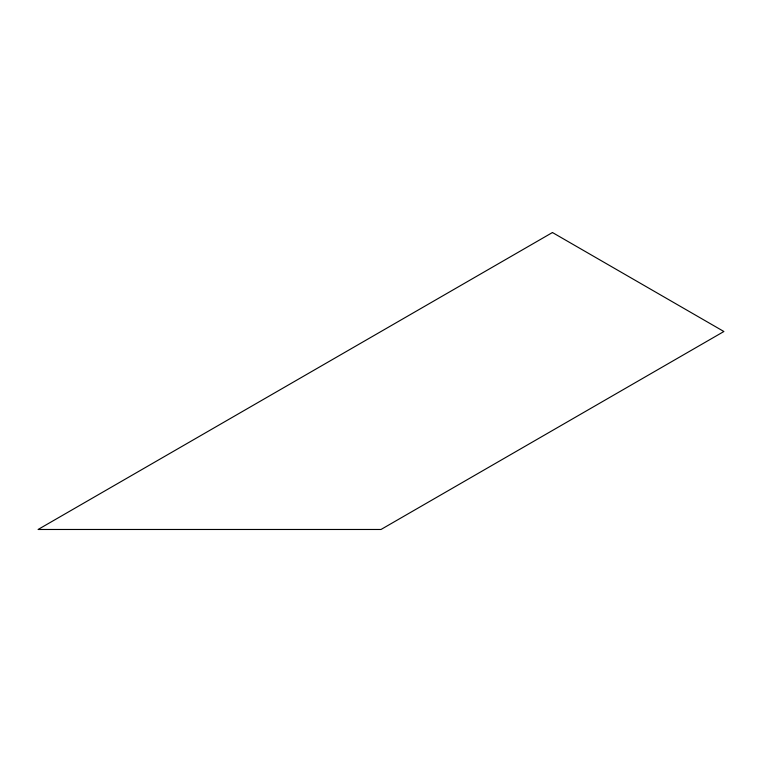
<?xml version="1.0" encoding="UTF-8"?>
<svg xmlns="http://www.w3.org/2000/svg" width="762" height="762" viewBox="0 0 762 762"><rect width="100%" height="100%" fill="white"/><g stroke="black" fill="none" stroke-linecap="round" stroke-linejoin="round"><path stroke-width="1.14" d="M552.45 232.524L38.1 529.476L381 529.476L723.9 331.508L552.45 232.524"/></g></svg>
